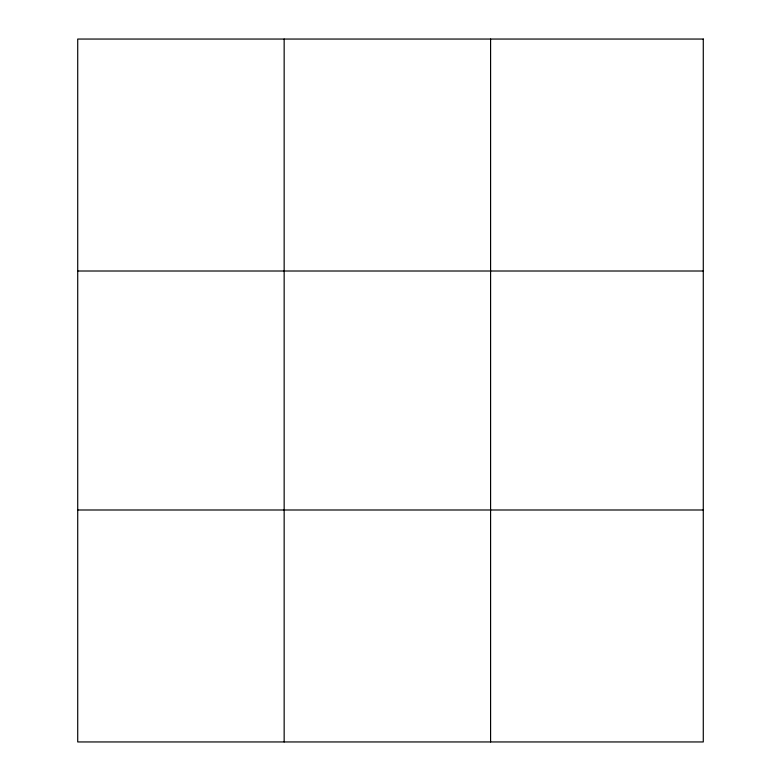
<?xml version="1.0" encoding="UTF-8"?>
<svg xmlns="http://www.w3.org/2000/svg" width="781" height="781" viewBox="0 0 781 781"><rect width="100%" height="100%" fill="white"/><g stroke="black" fill="none" stroke-linecap="round" stroke-linejoin="round"><path stroke-width="1.17" d="M284.157 39.05L284.157 741.95M490.585 39.05L490.585 741.95M77.719 271.007L703.281 271.007M77.719 509.993L703.281 509.993M703.281 39.05L703.281 741.95L77.719 741.95L77.719 39.05L703.281 39.05"/></g></svg>
